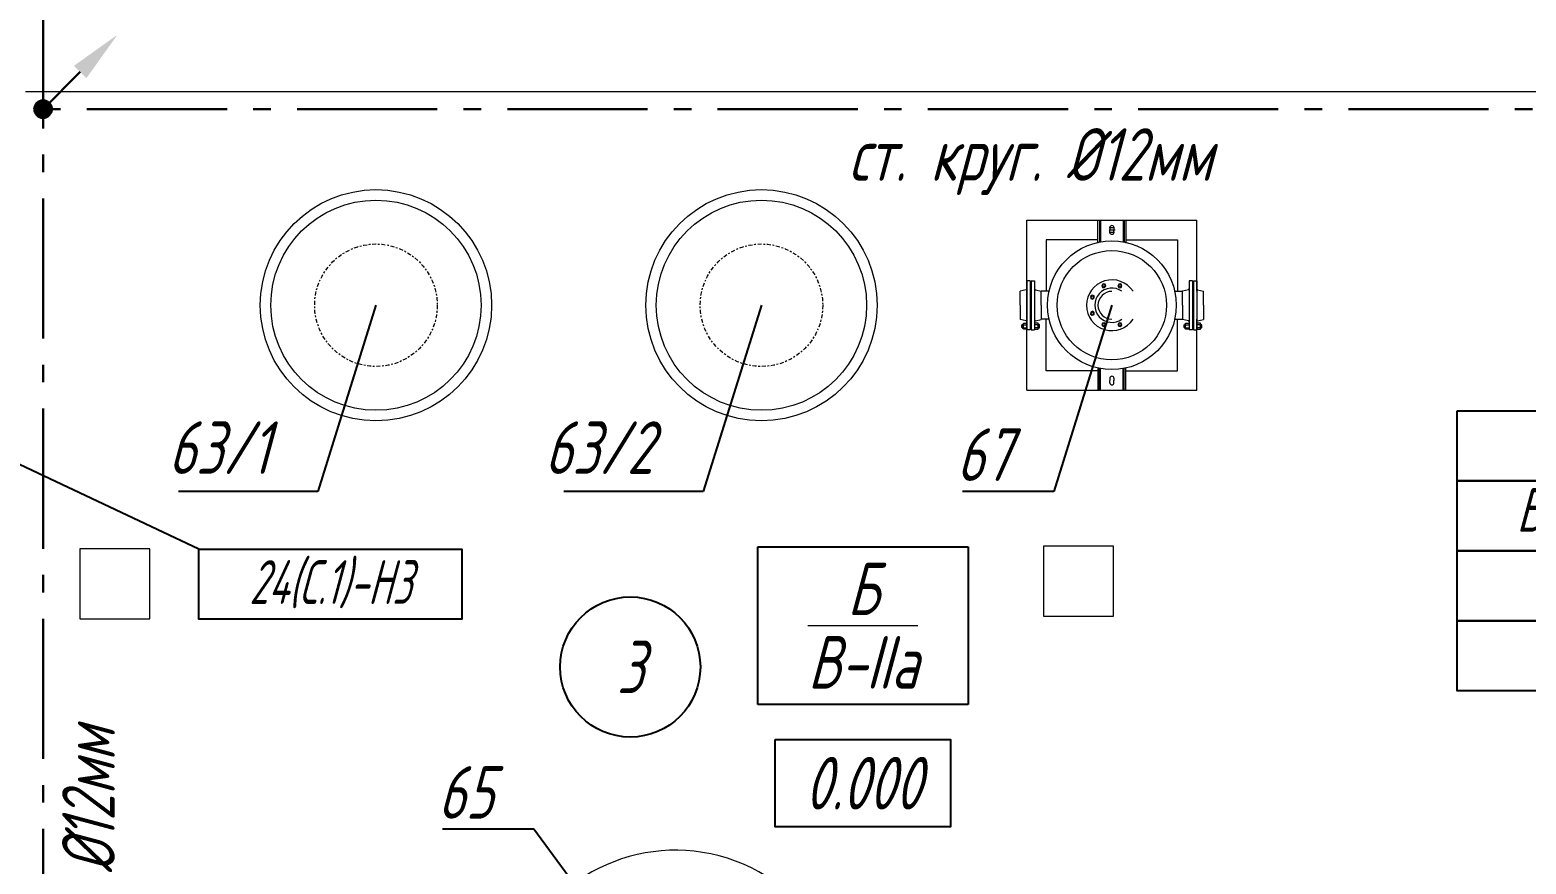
# Model space of a CAD drawing. Header units: millimetres. Extents: x -14296 to 10264, y -13087 to -5602.
# Drawn here: x -2942.2 to -2856.8, y -12766 to -12718.4 of the extents above; entities that cross this region are included whole.
import ezdxf
from ezdxf import colors
from ezdxf.entities.mleader import LeaderData, LeaderLine
from ezdxf.math import Vec2, Vec3

# ---------------------------------------------------------------- set-up
doc = ezdxf.new("R2010")
doc.units = ezdxf.units.MM
doc.linetypes.add('CENTER2', pattern=[1.125, 0.75, -0.125, 0.125, -0.125])
doc.linetypes.add('gost6', pattern=[12, 8, -1.5, 1, -1.5])
for name, color, linetype, lineweight in [('Заземление (Сущ)', 6, 'gost6', 25), ('Линия выноска', 137, 'Continuous', 25), ('Рамка тонкая', 5, 'Continuous', 25), ('Строительный', 251, 'Continuous', 13), ('Текст', 7, 'Continuous', 20), ('Технологическое', 156, 'Continuous', 18)]:
    doc.layers.add(name, color=color, linetype=linetype, lineweight=lineweight)
doc.styles.add('Simplex', font='simplex.shx', dxfattribs={"width": 0.7, "oblique": 15})

# ---------------------------------------------------------------- blocks, each defined once
blk = doc.blocks.new('_None')
blk = doc.blocks.new('A$C40A51619')
at = {"layer": 'Заземление (Сущ)', "lineweight": 30}
blk.add_hatch(color=256, dxfattribs=at).paths.add_polyline_path([(1, 0.5, 1), (0, 0.5, 1)])
blk.add_line((2.621, 2.621), (0.5, 0.5), dxfattribs=at)
blk.add_circle((0.5, 0.5), 0.5, dxfattribs=at)
blk.add_solid([(2.975, 2.268), (2.268, 2.975), (4.743, 4.743)], dxfattribs=at)

msp = doc.modelspace()

# ---------------------------------------------------------------- hatches: boundary and pattern name
at = {"layer": 'Заземление (Сущ)', "lineweight": 30}
msp.add_hatch(color=256, dxfattribs=at).paths.add_polyline_path([(-2940.90898, -12722.87393, 1), (-2941.90898, -12722.87393, 1)])

# ---------------------------------------------------------------- linework, layer by layer
for p, q in [((-2941.40898, -12631.97393), (-2941.40898, -12807.97393)), ((-2822.90898, -12722.87393), (-2947.20898, -12722.87393))]:
    msp.add_line(p, q, dxfattribs=at)
msp.add_circle((-2941.40898, -12722.87393), 0.5, dxfattribs=at)
at = {"layer": 'Линия выноска'}
msp.add_line((-2932.5137, -12748.00237), (-2952.70898, -12738.47393), dxfattribs=at)
at = {"layer": 'Рамка тонкая'}
for p, q in [((-2900.61932, -12747.8617), (-2888.61932, -12747.8617)), ((-2900.61932, -12756.8617), (-2900.61932, -12747.8617)), ((-2888.61932, -12747.8617), (-2888.61932, -12756.8617)), ((-2888.61932, -12756.8617), (-2900.61932, -12756.8617))]:
    msp.add_line(p, q, dxfattribs=at)
for points in [[(-2860.70657, -12740.0971), (-2845.70657, -12740.0971), (-2845.70657, -12744.0971), (-2860.70657, -12744.0971)], [(-2860.70657, -12744.0971), (-2845.70657, -12744.0971), (-2845.70657, -12748.0971), (-2860.70657, -12748.0971)], [(-2932.5137, -12748.00237), (-2917.5137, -12748.00237), (-2917.5137, -12752.00237), (-2932.5137, -12752.00237)], [(-2860.70657, -12748.0971), (-2845.70657, -12748.0971), (-2845.70657, -12752.0971), (-2860.70657, -12752.0971)], [(-2860.70657, -12752.0971), (-2830.70657, -12752.0971), (-2830.70657, -12756.0971), (-2860.70657, -12756.0971)], [(-2899.61932, -12758.8617), (-2889.61932, -12758.8617), (-2889.61932, -12763.8617), (-2899.61932, -12763.8617)]]:
    msp.add_lwpolyline(points, close=True, dxfattribs=at)
msp.add_circle((-2907.89609, -12754.72908), 4, dxfattribs=at)
at = {"layer": 'Строительный'}
for p, q in [((-2942.40898, -12721.87393), (-2821.90898, -12721.87393)), ((-2935.30898, -12747.97393), (-2939.30898, -12747.97393)), ((-2939.30898, -12747.97393), (-2939.30898, -12751.97393)), ((-2935.30898, -12751.97393), (-2935.30898, -12747.97393)), ((-2880.30898, -12747.82173), (-2884.30898, -12747.82173)), ((-2884.30898, -12747.82173), (-2884.30898, -12751.82173)), ((-2880.30898, -12751.82173), (-2880.30898, -12747.82173)), ((-2939.30898, -12751.97393), (-2935.30898, -12751.97393)), ((-2884.30898, -12751.82173), (-2880.30898, -12751.82173))]:
    msp.add_line(p, q, dxfattribs=at)
at = {"layer": 'Строительный', "linetype": 'ByBlock'}
for p, q in [((-2885.25898, -12738.92393), (-2885.25898, -12729.22393)), ((-2885.25898, -12729.22393), (-2875.55898, -12729.22393)), ((-2875.55898, -12733.27893), (-2875.55898, -12729.22393)), ((-2884.15094, -12730.33198), (-2884.15094, -12733.27393)), ((-2881.20898, -12730.33198), (-2884.15094, -12730.33198)), ((-2879.60898, -12730.33198), (-2876.66703, -12730.33198)), ((-2876.66703, -12730.33198), (-2876.66703, -12733.27393)), ((-2884.15094, -12737.81589), (-2884.15094, -12734.87393)), ((-2876.66703, -12737.81589), (-2876.66703, -12734.87393)), ((-2875.55898, -12738.92393), (-2875.55898, -12734.86893)), ((-2881.20898, -12737.81589), (-2884.15094, -12737.81589)), ((-2879.60898, -12737.81589), (-2876.66703, -12737.81589)), ((-2885.25898, -12738.92393), (-2875.55898, -12738.92393))]:
    msp.add_line(p, q, dxfattribs=at)
at = {"layer": 'Технологическое', "linetype": 'ByBlock'}
for p, q in [((-2881.20898, -12729.22393), (-2879.60898, -12729.22393)), ((-2881.20898, -12730.52136), (-2881.20898, -12729.22393)), ((-2881.10898, -12729.22393), (-2881.10898, -12730.49215)), ((-2881.04898, -12729.22393), (-2881.04898, -12730.47662)), ((-2880.56739, -12729.64393), (-2880.24997, -12729.64393)), ((-2880.56321, -12729.77393), (-2880.22282, -12729.77393)), ((-2880.52898, -12729.64393), (-2880.52898, -12729.77393)), ((-2880.52898, -12729.90393), (-2880.52898, -12729.77393)), ((-2880.28898, -12729.64393), (-2880.28898, -12729.77393)), ((-2880.28898, -12729.90393), (-2880.28898, -12729.77393)), ((-2879.76898, -12729.22393), (-2879.76898, -12730.47662)), ((-2879.70898, -12729.22393), (-2879.70898, -12730.49215)), ((-2879.60898, -12729.22393), (-2879.60898, -12730.52136)), ((-2880.56739, -12729.90393), (-2880.24997, -12729.90393)), ((-2885.30443, -12733.1853), (-2885.63898, -12733.26893)), ((-2885.63898, -12734.07393), (-2885.63898, -12733.26893)), ((-2885.25898, -12732.67393), (-2885.25898, -12735.02078)), ((-2885.06898, -12732.67393), (-2885.25898, -12732.67393)), ((-2885.06898, -12732.67393), (-2885.06898, -12733.16393)), ((-2885.03898, -12733.05393), (-2885.06898, -12733.05393)), ((-2885.06898, -12733.16393), (-2885.06898, -12734.98393)), ((-2885.03898, -12733.16393), (-2885.06898, -12733.16393)), ((-2885.03898, -12733.01393), (-2885.00898, -12732.98393)), ((-2885.03898, -12733.01393), (-2885.03898, -12733.05393)), ((-2885.03898, -12733.05393), (-2885.03898, -12734.98393)), ((-2885.00898, -12732.67393), (-2884.81898, -12732.67393)), ((-2885.00898, -12732.67393), (-2885.00898, -12735.38393)), ((-2884.81898, -12732.67393), (-2884.81898, -12735.02078)), ((-2884.77353, -12733.1853), (-2884.43898, -12733.26893)), ((-2884.43898, -12734.07393), (-2884.43898, -12733.26893)), ((-2883.96311, -12733.27893), (-2884.43898, -12733.27893)), ((-2876.85485, -12733.27893), (-2876.37898, -12733.27893)), ((-2876.04443, -12733.1853), (-2876.37898, -12733.26893)), ((-2876.37898, -12734.07393), (-2876.37898, -12733.26893)), ((-2875.99898, -12732.67393), (-2875.99898, -12735.02078)), ((-2875.80898, -12732.67393), (-2875.99898, -12732.67393)), ((-2875.80898, -12732.67393), (-2875.80898, -12735.38393)), ((-2875.77898, -12733.01393), (-2875.80898, -12732.98393)), ((-2875.77898, -12733.01393), (-2875.77898, -12733.05393)), ((-2875.77898, -12733.05393), (-2875.77898, -12734.98393)), ((-2875.77898, -12733.05393), (-2875.74898, -12733.05393)), ((-2875.77898, -12733.16393), (-2875.74898, -12733.16393)), ((-2875.74898, -12732.67393), (-2875.55898, -12732.67393)), ((-2875.74898, -12732.67393), (-2875.74898, -12733.16393)), ((-2875.74898, -12733.16393), (-2875.74898, -12734.98393)), ((-2875.55898, -12732.67393), (-2875.55898, -12735.02078)), ((-2875.51353, -12733.1853), (-2875.17898, -12733.26893)), ((-2875.17898, -12734.07393), (-2875.17898, -12733.26893)), ((-2885.63898, -12734.07393), (-2885.63898, -12734.87893)), ((-2884.43898, -12734.07393), (-2884.43898, -12734.87893)), ((-2876.37898, -12734.07393), (-2876.37898, -12734.87893)), ((-2875.17898, -12734.07393), (-2875.17898, -12734.87893)), ((-2885.30443, -12734.96257), (-2885.63898, -12734.87893)), ((-2885.06898, -12734.98393), (-2885.06898, -12735.17393)), ((-2885.03898, -12734.98393), (-2885.06898, -12734.98393)), ((-2885.03898, -12734.98393), (-2885.03898, -12735.13393)), ((-2884.77353, -12734.96257), (-2884.43898, -12734.87893)), ((-2883.96311, -12734.86893), (-2884.43898, -12734.86893)), ((-2876.85485, -12734.86893), (-2876.37898, -12734.86893)), ((-2876.04443, -12734.96257), (-2876.37898, -12734.87893)), ((-2875.77898, -12734.98393), (-2875.77898, -12735.13393)), ((-2875.77898, -12734.98393), (-2875.74898, -12734.98393)), ((-2875.74898, -12734.98393), (-2875.74898, -12735.17393)), ((-2875.51353, -12734.96257), (-2875.17898, -12734.87893)), ((-2885.53898, -12735.19893), (-2885.51398, -12735.17393)), ((-2885.53898, -12735.34893), (-2885.53898, -12735.19893)), ((-2885.53898, -12735.19893), (-2885.45898, -12735.19893)), ((-2885.53898, -12735.34893), (-2885.45898, -12735.34893)), ((-2885.51398, -12735.37393), (-2885.53898, -12735.34893)), ((-2885.51398, -12735.17393), (-2885.45898, -12735.17393)), ((-2885.51398, -12735.37393), (-2885.51398, -12735.17393)), ((-2885.51398, -12735.37393), (-2885.45898, -12735.37393)), ((-2885.45898, -12735.44143), (-2885.45898, -12735.10643)), ((-2885.45898, -12735.10643), (-2885.25898, -12735.10643)), ((-2885.45898, -12735.18851), (-2885.25898, -12735.18851)), ((-2885.45898, -12735.35936), (-2885.25898, -12735.35936)), ((-2885.25898, -12735.44143), (-2885.45898, -12735.44143)), ((-2885.25898, -12735.02078), (-2885.25898, -12735.47393)), ((-2885.06898, -12735.47393), (-2885.25898, -12735.47393)), ((-2885.03898, -12735.09393), (-2885.06898, -12735.09393)), ((-2885.06898, -12735.16393), (-2885.06898, -12735.47393)), ((-2885.06898, -12735.17393), (-2885.03898, -12735.17393)), ((-2885.06898, -12735.37393), (-2885.03898, -12735.37393)), ((-2885.03898, -12735.13393), (-2885.00898, -12735.16393)), ((-2885.00898, -12735.17393), (-2885.03898, -12735.17393)), ((-2885.00898, -12735.37393), (-2885.03898, -12735.37393)), ((-2885.00898, -12735.16393), (-2885.00898, -12735.17393)), ((-2885.00898, -12735.37393), (-2885.00898, -12735.47393)), ((-2885.00898, -12735.47393), (-2884.81898, -12735.47393)), ((-2884.81898, -12735.02078), (-2884.81898, -12735.47393)), ((-2884.61898, -12735.10643), (-2884.81898, -12735.10643)), ((-2884.61898, -12735.18851), (-2884.81898, -12735.18851)), ((-2884.61898, -12735.35936), (-2884.81898, -12735.35936)), ((-2884.81898, -12735.44143), (-2884.61898, -12735.44143)), ((-2884.61898, -12735.44143), (-2884.61898, -12735.10643)), ((-2884.56398, -12735.17393), (-2884.61898, -12735.17393)), ((-2884.53898, -12735.19893), (-2884.61898, -12735.19893)), ((-2884.53898, -12735.34893), (-2884.61898, -12735.34893)), ((-2884.56398, -12735.37393), (-2884.61898, -12735.37393)), ((-2884.53898, -12735.19893), (-2884.56398, -12735.17393)), ((-2884.56398, -12735.37393), (-2884.56398, -12735.17393)), ((-2884.56398, -12735.37393), (-2884.53898, -12735.34893)), ((-2884.53898, -12735.34893), (-2884.53898, -12735.19893)), ((-2876.27898, -12735.19893), (-2876.25398, -12735.17393)), ((-2876.27898, -12735.34893), (-2876.27898, -12735.19893)), ((-2876.27898, -12735.19893), (-2876.19898, -12735.19893)), ((-2876.25398, -12735.37393), (-2876.27898, -12735.34893)), ((-2876.27898, -12735.34893), (-2876.19898, -12735.34893)), ((-2876.25398, -12735.37393), (-2876.25398, -12735.17393)), ((-2876.25398, -12735.17393), (-2876.19898, -12735.17393)), ((-2876.25398, -12735.37393), (-2876.19898, -12735.37393)), ((-2876.19898, -12735.44143), (-2876.19898, -12735.10643)), ((-2876.19898, -12735.10643), (-2875.99898, -12735.10643)), ((-2876.19898, -12735.18851), (-2875.99898, -12735.18851)), ((-2876.19898, -12735.35936), (-2875.99898, -12735.35936)), ((-2875.99898, -12735.44143), (-2876.19898, -12735.44143)), ((-2875.99898, -12735.02078), (-2875.99898, -12735.47393)), ((-2875.80898, -12735.47393), (-2875.99898, -12735.47393)), ((-2875.77898, -12735.13393), (-2875.80898, -12735.16393)), ((-2875.80898, -12735.16393), (-2875.80898, -12735.17393)), ((-2875.80898, -12735.17393), (-2875.77898, -12735.17393)), ((-2875.80898, -12735.37393), (-2875.77898, -12735.37393)), ((-2875.80898, -12735.37393), (-2875.80898, -12735.47393)), ((-2875.77898, -12735.09393), (-2875.74898, -12735.09393)), ((-2875.74898, -12735.17393), (-2875.77898, -12735.17393)), ((-2875.74898, -12735.37393), (-2875.77898, -12735.37393)), ((-2875.74898, -12735.16393), (-2875.74898, -12735.47393)), ((-2875.74898, -12735.47393), (-2875.55898, -12735.47393)), ((-2875.55898, -12735.02078), (-2875.55898, -12735.47393)), ((-2875.35898, -12735.10643), (-2875.55898, -12735.10643)), ((-2875.35898, -12735.18851), (-2875.55898, -12735.18851)), ((-2875.35898, -12735.35936), (-2875.55898, -12735.35936)), ((-2875.55898, -12735.44143), (-2875.35898, -12735.44143)), ((-2875.35898, -12735.44143), (-2875.35898, -12735.10643)), ((-2875.30398, -12735.17393), (-2875.35898, -12735.17393)), ((-2875.27898, -12735.19893), (-2875.35898, -12735.19893)), ((-2875.27898, -12735.34893), (-2875.35898, -12735.34893)), ((-2875.30398, -12735.37393), (-2875.35898, -12735.37393)), ((-2875.30398, -12735.37393), (-2875.30398, -12735.17393)), ((-2875.27898, -12735.19893), (-2875.30398, -12735.17393)), ((-2875.30398, -12735.37393), (-2875.27898, -12735.34893)), ((-2875.27898, -12735.34893), (-2875.27898, -12735.19893)), ((-2881.20898, -12737.62651), (-2881.20898, -12738.92393)), ((-2881.10898, -12738.92393), (-2881.10898, -12737.65572)), ((-2881.04898, -12738.92393), (-2881.04898, -12737.67124)), ((-2880.52898, -12738.24393), (-2880.52898, -12738.37393)), ((-2880.52898, -12738.50393), (-2880.52898, -12738.37393)), ((-2880.28898, -12738.24393), (-2880.28898, -12738.37393)), ((-2880.28898, -12738.50393), (-2880.28898, -12738.37393)), ((-2879.76898, -12738.92393), (-2879.76898, -12737.67124)), ((-2879.70898, -12738.92393), (-2879.70898, -12737.65572)), ((-2879.60898, -12738.92393), (-2879.60898, -12737.62651)), ((-2881.20898, -12738.92393), (-2879.60898, -12738.92393))]:
    msp.add_line(p, q, dxfattribs=at)
for points in [[(-2880.91233, -12732.85769), (-2880.98207, -12732.94913), (-2880.93775, -12733.05525), (-2880.82369, -12733.06993), (-2880.75395, -12732.97849), (-2880.79827, -12732.87237)], [(-2879.90489, -12732.858), (-2880.01886, -12732.87334), (-2880.06256, -12732.97972), (-2879.99229, -12733.07075), (-2879.87832, -12733.05541), (-2879.83462, -12732.94903)], [(-2881.62491, -12733.56984), (-2881.60957, -12733.68382), (-2881.5032, -12733.72752), (-2881.41216, -12733.65724), (-2881.4275, -12733.54327), (-2881.53388, -12733.49957)], [(-2881.62522, -12734.57728), (-2881.53378, -12734.64703), (-2881.42766, -12734.60271), (-2881.41298, -12734.48864), (-2881.50442, -12734.4189), (-2881.61054, -12734.46322)], [(-2880.91307, -12735.28987), (-2880.7991, -12735.27452), (-2880.7554, -12735.16815), (-2880.82567, -12735.07711), (-2880.93965, -12735.09246), (-2880.98335, -12735.19883)], [(-2879.90563, -12735.29017), (-2879.83589, -12735.19873), (-2879.88021, -12735.09261), (-2879.99427, -12735.07793), (-2880.06401, -12735.16938), (-2880.01969, -12735.2755)]]:
    msp.add_lwpolyline(points, close=True, dxfattribs=at)
at = {"layer": 'Технологическое'}
for centre, radius in [((-2922.40898, -12734.07393), 6.6), ((-2922.40898, -12734.07393), 6), ((-2900.40898, -12734.07393), 6.6), ((-2900.40898, -12734.07393), 6)]:
    msp.add_circle(centre, radius, dxfattribs=at)
at = {"layer": 'Технологическое', "linetype": 'CENTER2', "ltscale": 0.3}
for centre in [(-2922.40898, -12734.07393), (-2900.40898, -12734.07393)]:
    msp.add_circle(centre, 3.5, dxfattribs=at)
at = {"layer": 'Технологическое', "linetype": 'ByBlock'}
for centre, radius in [((-2880.40898, -12734.07393), 3.675), ((-2880.40898, -12734.07393), 3.12), ((-2880.86801, -12732.96381), 0.06883), ((-2879.94859, -12732.96438), 0.06883), ((-2881.51854, -12733.61354), 0.06883), ((-2881.5191, -12734.53296), 0.06883), ((-2880.86937, -12735.18349), 0.06883), ((-2879.94995, -12735.18405), 0.06883)]:
    msp.add_circle(centre, radius, dxfattribs=at)
for centre, radius, start, end in [((-2880.40898, -12729.64393), 0.12, 0, 180), ((-2880.40898, -12729.90393), 0.12, 180, 0), ((-2885.31898, -12733.12709), 0.06, 284.0362435, 0), ((-2884.75898, -12733.12709), 0.06, 180, 255.9637565), ((-2880.40898, -12734.07393), 1.45066, 33.2318507, 326.7681493), ((-2880.40898, -12734.07393), 0.97867, 54.3236337, 305.6763663), ((-2880.40898, -12734.07393), 0.79423, 90, 270), ((-2876.05898, -12733.12709), 0.06, 284.0362435, 360), ((-2875.49898, -12733.12709), 0.06, 180, 255.9637565), ((-2885.31898, -12735.02078), 0.06, 0, 75.9637565), ((-2884.75898, -12735.02078), 0.06, 104.0362435, 180), ((-2876.05898, -12735.02078), 0.06, 360, 75.9637565), ((-2875.49898, -12735.02078), 0.06, 104.0362435, 180), ((-2880.40898, -12738.24393), 0.12, 0, 180), ((-2880.40898, -12738.50393), 0.12, 180, 0)]:
    msp.add_arc(centre, radius, start, end, dxfattribs=at)
at = {"layer": 'Технологическое'}
msp.add_arc((-2905.3109, -12774.99144), 9.8, 252.7407252, 246.3666261, dxfattribs=at)

# ---------------------------------------------------------------- block references
at = {"layer": 'Строительный'}
msp.add_blockref('A$C40A51619', (-2941.90897, -12723.37393), dxfattribs=at)

# ---------------------------------------------------------------- texts
at = {"layer": 'Текст', "attachment_point": 5, "style": 'Simplex'}
for s, insert, char_height, width in [('ст. круг. %%C12мм', (-2885.05898, -12725.87393), 3, 43.7026451), ('В5р-Н2', (-2853.20657, -12746.0971), 2.5, 15), ('{\\W0.6;24(С.1)-Н3}', (-2925.0137, -12750.00237), 2.5, 15), ('\\A1;\\SБ/В-IIа;', (-2894.61932, -12752.3617), 3, 12), ('3', (-2907.89609, -12754.72908), 3, 8), ('{\\W0.7;0.000}', (-2894.61932, -12761.3617), 3, 10)]:
    msp.add_mtext(s, dxfattribs=dict(at, insert=insert, char_height=char_height, width=width))
at = {"layer": 'Текст', "insert": (-2938.40898, -12768.53312), "char_height": 3, "width": 43.7026451, "attachment_point": 5, "rotation": 90, "style": 'Simplex'}
msp.add_mtext('ст. круг. %%C12мм', dxfattribs=at)

# ---------------------------------------------------------------- leaders
at = {"layer": 'Линия выноска'}
ml = msp.add_multileader_mtext('Standard', dxfattribs=at)
ml.set_content('{\\W0.7;63/1}', color=2, style='Simplex')
ml.set_leader_properties()
ml.set_arrow_properties(name='NONE')
ml.build(insert=Vec2(0, 0))
ml.multileader.update_dxf_attribs({"text_left_attachment_type": 6, "text_right_attachment_type": 6, "dogleg_length": 0})
ctx = ml.context
ctx.base_point, ctx.char_height, ctx.plane_origin = Vec3(-2937.01899, -12744.70409), 3, Vec3(-2870.62499, -12769.6034)
ctx.left_attachment, ctx.right_attachment, ctx.text_align_type = 6, 6, 1
notes = []
notes.append((ctx, [(0, (1, 1, 0), (-2925.72998, -12744.70409), (-1, 0), 0, [(1, [(-2922.40898, -12734.07393)], 0, [])])]))
ctx.mtext.insert, ctx.mtext.alignment, ctx.mtext.flow_direction = Vec3(-2931.37448, -12740.70409), 2, 5
ml = msp.add_multileader_mtext('Standard', dxfattribs=at)
ml.set_content('{\\W0.7;63/2}', color=2, style='Simplex')
ml.set_leader_properties()
ml.set_arrow_properties(name='NONE')
ml.build(insert=Vec2(0, 0))
ml.multileader.update_dxf_attribs({"text_left_attachment_type": 6, "text_right_attachment_type": 6, "dogleg_length": 0})
ctx = ml.context
ctx.base_point, ctx.char_height, ctx.plane_origin = Vec3(-2915.66588, -12744.70409), 3, Vec3(-2848.62499, -12769.6034)
ctx.left_attachment, ctx.right_attachment, ctx.text_align_type = 6, 6, 1
notes.append((ctx, [(0, (1, 1, 0), (-2903.72998, -12744.70409), (-1, 0), 0, [(1, [(-2900.40898, -12734.07393)], 0, [])])]))
ctx.mtext.insert, ctx.mtext.alignment, ctx.mtext.flow_direction = Vec3(-2909.69793, -12740.70409), 2, 5
ml = msp.add_multileader_mtext('Standard', dxfattribs=at)
ml.set_content('{\\W0.7;67}', color=2, style='Simplex')
ml.set_leader_properties()
ml.set_arrow_properties(name='NONE')
ml.build(insert=Vec2(0, 0))
ml.multileader.update_dxf_attribs({"text_left_attachment_type": 6, "text_right_attachment_type": 6, "dogleg_length": 0})
ctx = ml.context
ctx.base_point, ctx.char_height, ctx.plane_origin = Vec3(-2891.71899, -12744.70409), 3, Vec3(-2828.62499, -12769.6034)
ctx.left_attachment, ctx.right_attachment, ctx.text_align_type = 6, 6, 1
notes.append((ctx, [(0, (1, 1, 0), (-2883.72998, -12744.70409), (-1, 0), 0, [(1, [(-2880.40898, -12734.07393)], 0, [])])]))
ctx.mtext.insert, ctx.mtext.alignment, ctx.mtext.flow_direction = Vec3(-2887.72448, -12741.10409), 2, 5
ml = msp.add_multileader_mtext('Standard', dxfattribs=at)
ml.set_content('{\\W0.7;65}', color=2, style='Simplex')
ml.set_leader_properties()
ml.set_arrow_properties(name='NONE')
ml.build(insert=Vec2(0, 0))
ml.multileader.update_dxf_attribs({"text_left_attachment_type": 6, "text_right_attachment_type": 6, "dogleg_length": 0})
ctx = ml.context
ctx.base_point, ctx.char_height, ctx.plane_origin = Vec3(-2921.19203, -12763.98772), 3, Vec3(-2862.81287, -12791.5032)
ctx.left_attachment, ctx.right_attachment, ctx.text_align_type = 6, 6, 1
notes.append((ctx, [(0, (1, 1, 0), (-2913.40302, -12763.98772), (-1, 0), 0, [(1, [(-2905.3109, -12774.99144)], 0, [])])]))
ctx.mtext.insert, ctx.mtext.alignment, ctx.mtext.flow_direction = Vec3(-2917.29752, -12760.38772), 2, 5
for ctx, leaders in notes:
    for number, flags, end, landing, length, lines in leaders:
        leader = LeaderData()
        leader.index, (leader.has_last_leader_line, leader.has_dogleg_vector, leader.attachment_direction) = number, flags
        leader.last_leader_point, leader.dogleg_vector, leader.dogleg_length = Vec3(end), Vec3(landing), length
        for number, points, colour, breaks in lines:
            line = LeaderLine()
            line.index, line.vertices, line.color, line.breaks = number, Vec3.list(points), colors.encode_raw_color(colour), breaks
            leader.lines.append(line)
        ctx.leaders.append(leader)

doc.saveas('drawing.dxf')
